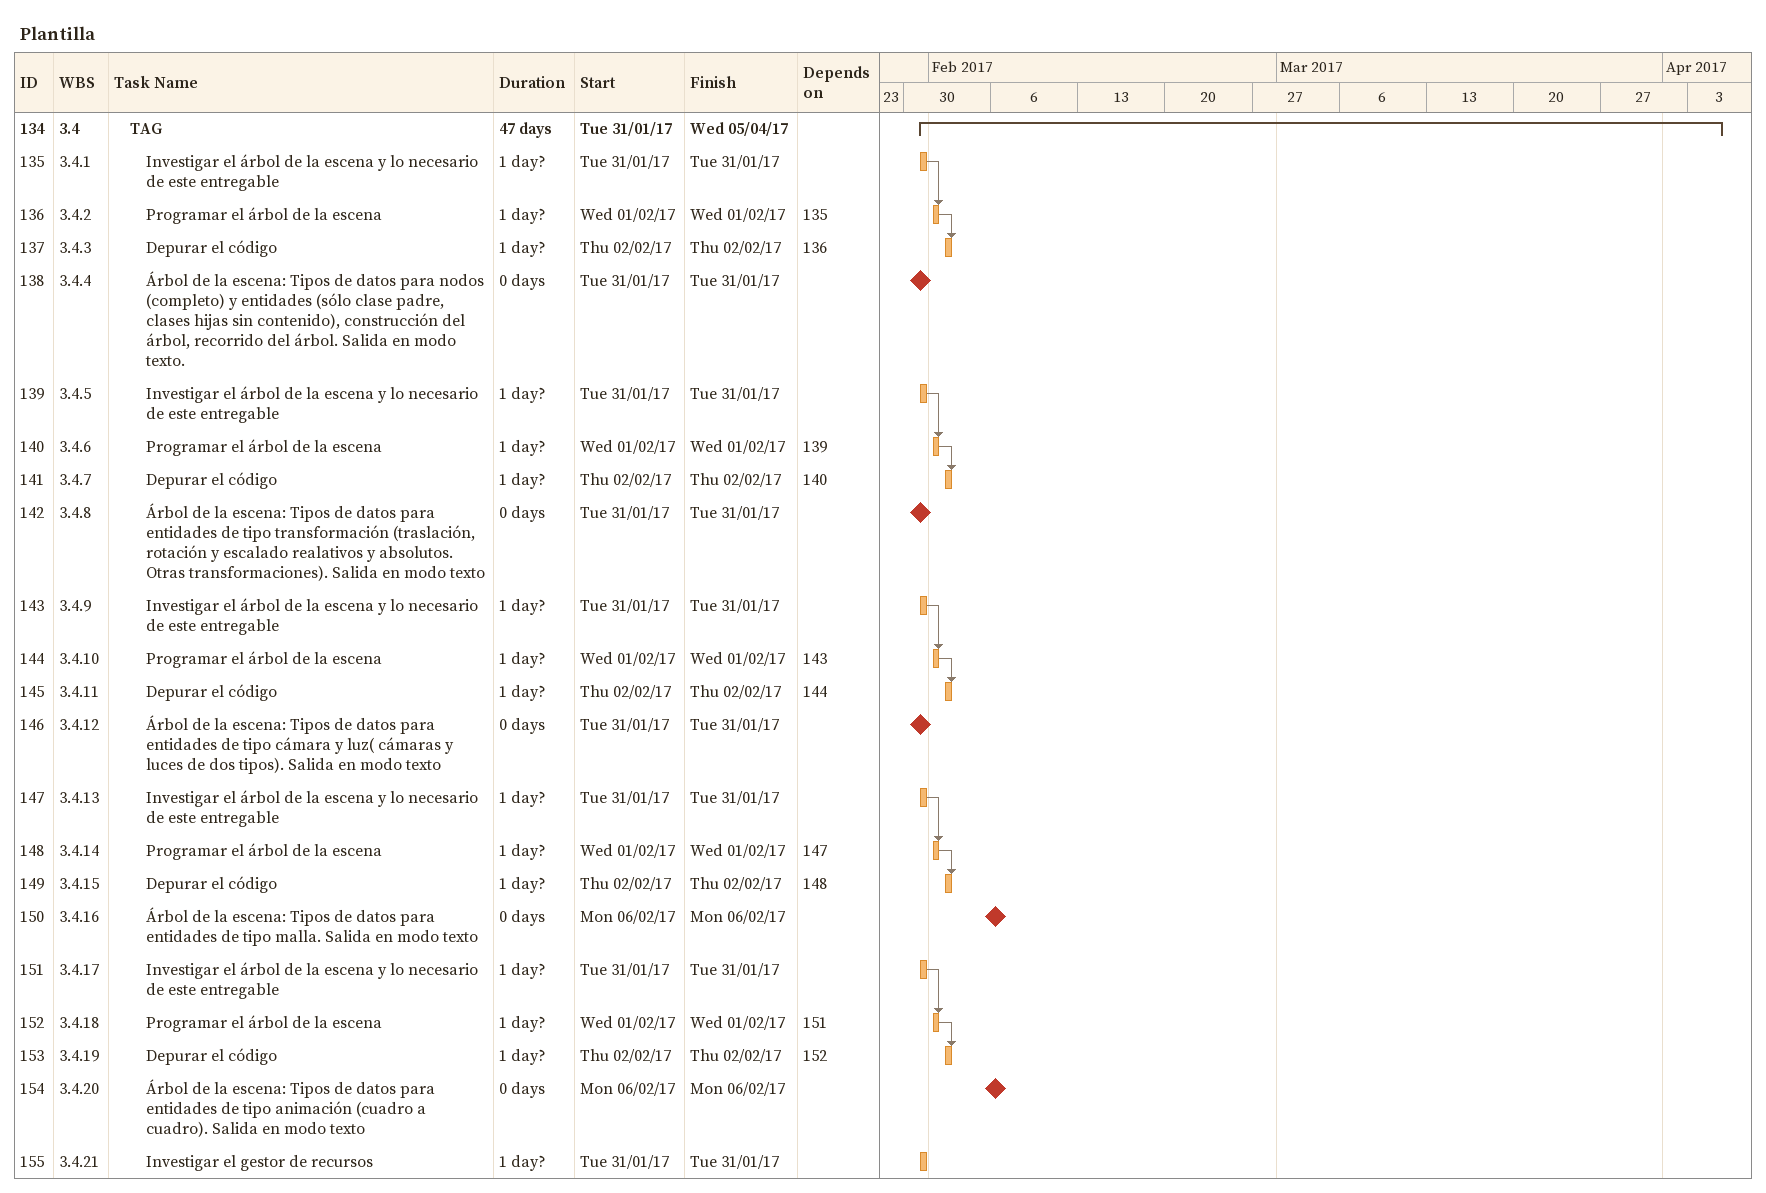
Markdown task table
Plantilla

| ID | WBS | Task | Duration | Start | Finish | Predecessors |
|---|---|---|---|---|---|---|
| 134 | 3.4 | **TAG** | 47d | 2017-01-31 | 2017-04-05 |  |
| 135 | 3.4.1 | Investigar el árbol de la escena y lo necesario de este entregable | 1d? | 2017-01-31 | 2017-01-31 |  |
| 136 | 3.4.2 | Programar el árbol de la escena | 1d? | 2017-02-01 | 2017-02-01 | 135 |
| 137 | 3.4.3 | Depurar el código | 1d? | 2017-02-02 | 2017-02-02 | 136 |
| 138 | 3.4.4 | Árbol de la escena: Tipos de datos para nodos (completo) y entidades (sólo clase padre, clases hijas sin contenido), construcción del árbol, recorrido del árbol. Salida en modo texto. | 0d | 2017-01-31 | 2017-01-31 |  |
| 139 | 3.4.5 | Investigar el árbol de la escena y lo necesario de este entregable | 1d? | 2017-01-31 | 2017-01-31 |  |
| 140 | 3.4.6 | Programar el árbol de la escena | 1d? | 2017-02-01 | 2017-02-01 | 139 |
| 141 | 3.4.7 | Depurar el código | 1d? | 2017-02-02 | 2017-02-02 | 140 |
| 142 | 3.4.8 | Árbol de la escena: Tipos de datos para entidades de tipo transformación (traslación, rotación y escalado realativos y absolutos. Otras transformaciones). Salida en modo texto | 0d | 2017-01-31 | 2017-01-31 |  |
| 143 | 3.4.9 | Investigar el árbol de la escena y lo necesario de este entregable | 1d? | 2017-01-31 | 2017-01-31 |  |
| 144 | 3.4.10 | Programar el árbol de la escena | 1d? | 2017-02-01 | 2017-02-01 | 143 |
| 145 | 3.4.11 | Depurar el código | 1d? | 2017-02-02 | 2017-02-02 | 144 |
| 146 | 3.4.12 | Árbol de la escena: Tipos de datos para entidades de tipo cámara y luz( cámaras y luces de dos tipos). Salida en modo texto | 0d | 2017-01-31 | 2017-01-31 |  |
| 147 | 3.4.13 | Investigar el árbol de la escena y lo necesario de este entregable | 1d? | 2017-01-31 | 2017-01-31 |  |
| 148 | 3.4.14 | Programar el árbol de la escena | 1d? | 2017-02-01 | 2017-02-01 | 147 |
| 149 | 3.4.15 | Depurar el código | 1d? | 2017-02-02 | 2017-02-02 | 148 |
| 150 | 3.4.16 | Árbol de la escena: Tipos de datos para entidades de tipo malla. Salida en modo texto | 0d | 2017-02-06 | 2017-02-06 |  |
| 151 | 3.4.17 | Investigar el árbol de la escena y lo necesario de este entregable | 1d? | 2017-01-31 | 2017-01-31 |  |
| 152 | 3.4.18 | Programar el árbol de la escena | 1d? | 2017-02-01 | 2017-02-01 | 151 |
| 153 | 3.4.19 | Depurar el código | 1d? | 2017-02-02 | 2017-02-02 | 152 |
| 154 | 3.4.20 | Árbol de la escena: Tipos de datos para entidades de tipo animación (cuadro a cuadro). Salida en modo texto | 0d | 2017-02-06 | 2017-02-06 |  |
| 155 | 3.4.21 | Investigar el gestor de recursos | 1d? | 2017-01-31 | 2017-01-31 |  |
